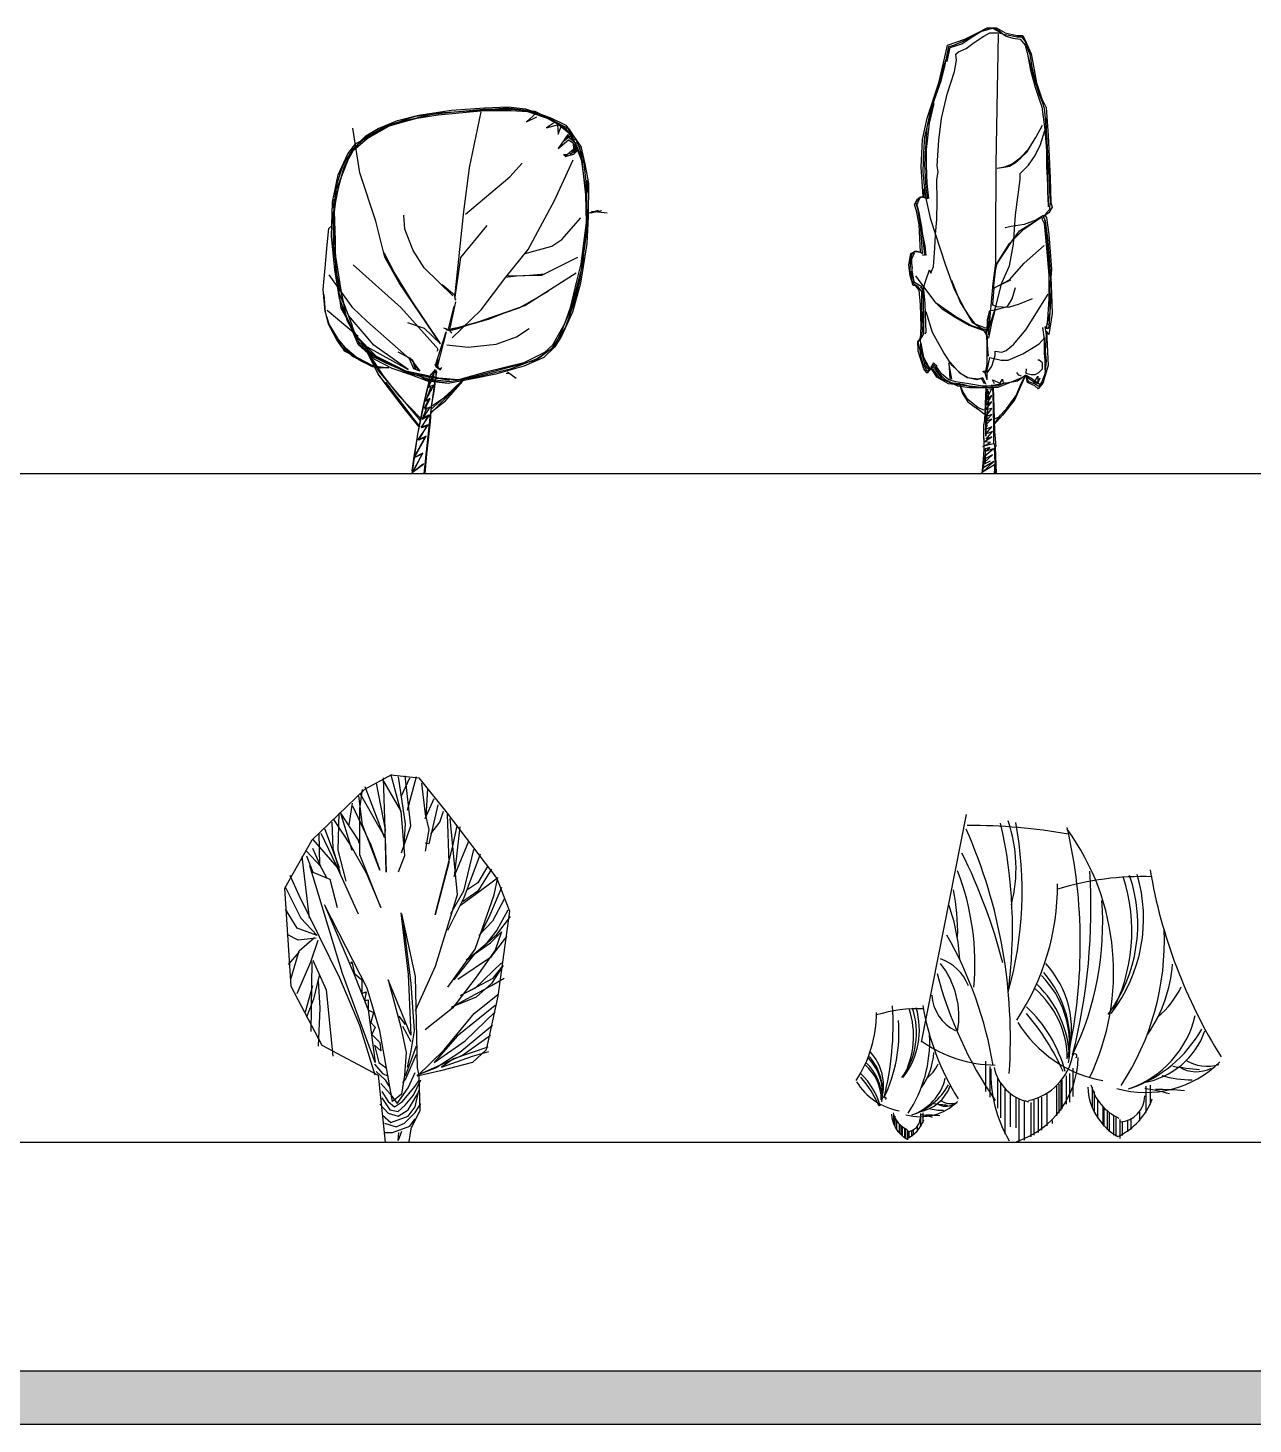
# Model space of a CAD drawing. Header units: millimetres. Extents: x 13268 to 164478, y 289082 to 363688.
# Drawn here: x 45601 to 75428, y 289082 to 323071 of the extents above; entities that cross this region are included whole.
import ezdxf

# ---------------------------------------------------------------- set-up
doc = ezdxf.new("R2010")
doc.units = ezdxf.units.MM
doc.layers.add('www.cad-blocks.net', color=7, linetype='Continuous')

# ---------------------------------------------------------------- blocks, each defined once
blk = doc.blocks.new('A$C25D30911')
at = {"linetype": 'ByBlock'}
for p, q in [((1658, 6233), (2228, 6316)), ((2000, 6272), (2640, 6314)), ((2224, 6286), (2788, 6337)), ((2228, 6316), (2802, 6358)), ((2424, 6278), (2795, 6315)), ((2640, 6314), (3191, 6360)), ((2788, 6337), (3278, 6334)), ((2795, 6315), (3265, 6315)), ((2802, 6358), (3217, 6377)), ((3191, 6360), (3676, 6301)), ((3217, 6377), (3514, 6344)), ((3265, 6315), (3551, 6295)), ((3278, 6334), (3576, 6305)), ((3514, 6344), (3739, 6269)), ((772, 5879), (1204, 6086)), ((956, 5997), (1289, 6141)), ((1051, 6028), (1602, 6217)), ((1118, 6041), (1628, 6180)), ((1152, 6047), (1688, 6205)), ((1204, 6086), (2000, 6272)), ((1289, 6141), (1658, 6233)), ((1602, 6217), (2224, 6286)), ((1628, 6180), (1995, 6239)), ((1995, 6239), (2424, 6278)), ((2542, 5314), (2748, 6289)), ((3704, 6268), (3535, 6115)), ((3535, 6115), (3715, 6200)), ((3551, 6295), (3891, 6180)), ((3576, 6305), (3965, 6159)), ((3676, 6301), (3997, 6144)), ((3739, 6269), (3969, 6182)), ((4001, 6092), (3879, 6011)), ((3891, 6180), (4211, 6002)), ((3965, 6159), (4267, 5994)), ((3969, 6182), (4219, 6055)), ((3997, 6144), (4268, 5927)), ((499, 5616), (772, 5879)), ((635, 5230), (511, 6004)), ((517, 5647), (738, 5874)), ((564, 5741), (813, 5863)), ((695, 5813), (1051, 6028)), ((738, 5874), (956, 5997)), ((764, 5823), (1152, 6047)), ((813, 5863), (1118, 6041)), ((3879, 6011), (4074, 6061)), ((4074, 6061), (4085, 5902)), ((4253, 5896), (4084, 5651)), ((4085, 5902), (4140, 6051)), ((4211, 6002), (4359, 5790)), ((4300, 5868), (4214, 5803)), ((4219, 6055), (4479, 5686)), ((4288, 5909), (4242, 5857)), ((4242, 5857), (4300, 5868)), ((4352, 5821), (4245, 6019)), ((4267, 5994), (4402, 5784)), ((4268, 5927), (4403, 5696)), ((4277, 5832), (4368, 5801)), ((4285, 5831), (4372, 5761)), ((4368, 5801), (4285, 5831)), ((294, 5101), (499, 5616)), ((340, 5350), (517, 5647)), ((361, 5336), (524, 5625)), ((427, 5559), (564, 5741)), ((524, 5625), (764, 5823)), ((4084, 5651), (4261, 5804)), ((4214, 5803), (4172, 5770)), ((4350, 5637), (4208, 5510)), ((4261, 5804), (4343, 5749)), ((4285, 5553), (4369, 5608)), ((4380, 5683), (4330, 5594)), ((4343, 5749), (4350, 5637)), ((4359, 5790), (4498, 5425)), ((4359, 5555), (4438, 5635)), ((4363, 5560), (4424, 5648)), ((4369, 5608), (4407, 5670)), ((4372, 5761), (4370, 5685)), ((4391, 5759), (4380, 5683)), ((4407, 5670), (4391, 5759)), ((4402, 5784), (4518, 5489)), ((4403, 5696), (4476, 5505)), ((4513, 5405), (4458, 5692)), ((4479, 5686), (4546, 5384)), ((238, 5029), (340, 5350)), ((261, 5193), (427, 5559)), ((3244, 5157), (3456, 5395)), ((4022, 4747), (4345, 5457)), ((4177, 5540), (4214, 5524)), ((4244, 5540), (4177, 5540)), ((4208, 5510), (4359, 5555)), ((4476, 5505), (4539, 5096)), ((4498, 5425), (4560, 4848)), ((4518, 5489), (4573, 5024)), ((4546, 5384), (4609, 5042)), ((160, 4717), (261, 5193)), ((180, 4536), (294, 5101)), ((219, 4928), (310, 5135)), ((237, 4864), (361, 5336)), ((915, 4388), (635, 5230)), ((2444, 4559), (2542, 5314)), ((2471, 4511), (3244, 5157)), ((173, 4416), (238, 5029)), ((192, 4680), (219, 4928)), ((194, 4558), (237, 4864)), ((4539, 5096), (4574, 4869)), ((4573, 5024), (4582, 4455)), ((4574, 4869), (4590, 4276)), ((4592, 4885), (4595, 5095)), ((4609, 5042), (4606, 4462)), ((143, 4129), (160, 4717)), ((165, 4346), (192, 4680)), ((171, 4612), (193, 4772)), ((3565, 3898), (4022, 4747)), ((4560, 4848), (4569, 4367)), ((216, 3773), (173, 4416)), ((177, 3969), (180, 4536)), ((212, 4052), (194, 4558)), ((1071, 3764), (915, 4388)), ((1417, 4249), (1403, 4491)), ((2288, 3066), (2444, 4559)), ((4147, 4071), (4480, 4447)), ((4582, 4455), (4508, 3630)), ((4606, 4462), (4583, 3998)), ((4603, 4530), (4788, 4581)), ((4650, 4533), (4844, 4573)), ((4938, 4526), (4663, 4555)), ((66, 3975), (94, 4260)), ((94, 4260), (133, 4298)), ((203, 3542), (143, 4129)), ((1563, 3878), (1417, 4249)), ((2845, 4313), (2386, 3754)), ((4590, 4276), (4457, 3348)), ((4569, 4367), (4476, 3644)), ((30, 3577), (66, 3975)), ((309, 2869), (177, 3969)), ((216, 3540), (212, 4052)), ((3174, 3417), (3565, 3898)), ((3511, 3826), (3975, 3951)), ((3975, 3951), (4147, 4071)), ((4583, 3998), (4475, 3312)), ((311, 3191), (216, 3773)), ((1232, 3499), (1061, 3840)), ((1319, 3316), (1071, 3764)), ((1753, 3578), (1563, 3878)), ((2386, 3754), (2288, 3066)), ((3803, 3451), (4426, 3763)), ((4476, 3644), (4397, 3323)), ((0, 3202), (30, 3577)), ((512, 2884), (103, 3456)), ((279, 3041), (203, 3542)), ((356, 2963), (216, 3540)), ((1349, 2888), (518, 3629)), ((1537, 3004), (1232, 3499)), ((2253, 3087), (1753, 3578)), ((2746, 2844), (3174, 3417)), ((3162, 3416), (3358, 3436)), ((3210, 3435), (3803, 3451)), ((3358, 3436), (3590, 3450)), ((3504, 2924), (4400, 3488)), ((3590, 3450), (3854, 3471)), ((4508, 3630), (4316, 2898)), ((35, 2818), (0, 3202)), ((413, 2663), (311, 3191)), ((2038, 2253), (1319, 3316)), ((2282, 3100), (2066, 3284)), ((3633, 3011), (3916, 3173)), ((4397, 3323), (4290, 2879)), ((4475, 3312), (4336, 2805)), ((4457, 3348), (4359, 2970)), ((37, 2805), (14, 3115)), ((460, 2589), (279, 3041)), ((395, 2848), (290, 3111)), ((494, 2597), (356, 2963)), ((2029, 2279), (1537, 3004)), ((2299, 2985), (2196, 2499)), ((2288, 3066), (2286, 3038)), ((2286, 3038), (2303, 3015)), ((2694, 2639), (3504, 2924)), ((3404, 2881), (3633, 3011)), ((4359, 2970), (4209, 2547)), ((102, 2597), (35, 2818)), ((93, 2595), (37, 2805)), ((608, 2380), (69, 2836)), ((594, 2372), (309, 2869)), ((608, 2316), (321, 2899)), ((876, 2231), (436, 2750)), ((757, 2648), (512, 2884)), ((1954, 2211), (1349, 2888)), ((2202, 2610), (2225, 2703)), ((2225, 2703), (2246, 2796)), ((2243, 2358), (2746, 2844)), ((2246, 2796), (2270, 2889)), ((2270, 2889), (2282, 2907)), ((2605, 2611), (2875, 2687)), ((2875, 2687), (3150, 2793)), ((3150, 2793), (3404, 2881)), ((4316, 2898), (4126, 2435)), ((4336, 2805), (4142, 2389)), ((4290, 2879), (4196, 2603)), ((177, 2437), (93, 2595)), ((265, 2328), (102, 2597)), ((166, 2487), (280, 2272)), ((237, 2324), (177, 2437)), ((616, 2291), (413, 2663)), ((609, 2245), (460, 2589)), ((555, 2411), (494, 2597)), ((1500, 1997), (757, 2648)), ((1466, 2626), (1754, 2528)), ((1754, 2528), (2038, 2253)), ((1952, 1886), (2135, 2464)), ((2135, 2464), (1984, 1881)), ((2149, 2512), (2094, 2529)), ((2128, 2506), (2175, 2490)), ((2196, 2497), (2149, 2512)), ((2196, 2499), (2167, 2485)), ((2167, 2485), (2168, 2493)), ((2175, 2490), (2253, 2497)), ((2182, 2536), (2202, 2610)), ((2196, 2497), (2182, 2536)), ((2196, 2499), (2694, 2639)), ((2196, 2499), (2216, 2457)), ((2235, 2442), (2196, 2497)), ((2535, 2592), (2204, 2496)), ((2227, 2520), (2404, 2553)), ((2253, 2497), (2363, 2530)), ((2363, 2530), (2535, 2592)), ((2404, 2553), (2605, 2611)), ((3361, 2377), (3581, 2523)), ((4209, 2547), (3966, 2169)), ((4196, 2603), (3986, 2233)), ((4126, 2435), (4014, 2196)), ((333, 2185), (237, 2324)), ((512, 2037), (265, 2328)), ((280, 2272), (361, 2136)), ((347, 2212), (437, 2103)), ((570, 2026), (347, 2212)), ((925, 2033), (555, 2411)), ((842, 2068), (594, 2372)), ((631, 2252), (608, 2316)), ((897, 1982), (609, 2245)), ((913, 2024), (616, 2291)), ((861, 2036), (631, 2252)), ((977, 1770), (725, 2185)), ((725, 2185), (968, 1704)), ((761, 2203), (1474, 1810)), ((1474, 1810), (876, 2231)), ((1954, 2211), (1974, 2191)), ((1974, 2191), (1989, 2156)), ((2146, 2238), (2520, 2197)), ((2520, 2197), (3007, 2249)), ((3007, 2249), (3361, 2377)), ((4014, 2196), (3717, 1993)), ((4025, 2204), (3834, 2020)), ((3986, 2233), (3846, 2106)), ((4142, 2389), (4025, 2204)), ((437, 2103), (333, 2185)), ((361, 2136), (589, 2016)), ((515, 2043), (374, 2140)), ((855, 1854), (512, 2037)), ((656, 1956), (515, 2043)), ((589, 2016), (869, 1875)), ((790, 1890), (656, 1956)), ((794, 2078), (1041, 1701)), ((956, 1733), (794, 2078)), ((1362, 1805), (842, 2068)), ((1104, 1912), (861, 2036)), ((1198, 1829), (897, 1982)), ((1412, 1775), (913, 2024)), ((1436, 1782), (925, 2033)), ((1295, 2114), (1512, 2006)), ((1575, 1818), (1500, 1997)), ((1512, 2006), (1681, 1780)), ((1545, 1983), (1598, 1822)), ((1653, 1794), (1545, 1983)), ((1989, 2156), (1976, 2121)), ((1984, 1881), (1992, 2004)), ((3703, 1972), (3054, 1796)), ((3717, 1993), (3247, 1815)), ((3846, 2106), (3485, 1925)), ((3834, 2020), (3487, 1868)), ((3966, 2169), (3703, 1972)), ((994, 1831), (790, 1890)), ((1142, 1836), (855, 1854)), ((869, 1875), (1142, 1836)), ((1075, 1566), (956, 1733)), ((968, 1704), (1677, 813)), ((1693, 922), (977, 1770)), ((1101, 1836), (994, 1831)), ((1041, 1701), (1313, 1353)), ((1564, 1716), (1104, 1912)), ((1537, 1713), (1198, 1829)), ((1866, 1666), (1362, 1805)), ((1849, 1635), (1412, 1775)), ((2009, 1656), (1436, 1782)), ((1811, 1607), (1537, 1713)), ((1824, 1679), (1564, 1716)), ((1681, 1780), (1575, 1818)), ((1609, 1830), (1582, 1901)), ((1598, 1822), (1609, 1830)), ((1758, 1235), (1872, 1709)), ((1865, 1713), (1801, 1462)), ((1828, 1493), (1936, 1777)), ((1958, 1790), (1865, 1713)), ((1872, 1709), (1953, 1808)), ((1936, 1777), (1889, 1596)), ((1967, 1762), (1931, 1577)), ((1967, 1846), (1945, 1898)), ((1953, 1808), (1967, 1762)), ((1965, 1699), (1958, 1790)), ((1967, 1913), (1971, 1874)), ((2019, 1811), (1967, 1846)), ((1971, 1874), (2019, 1811)), ((1984, 1881), (1997, 1837)), ((1997, 1837), (2043, 1818)), ((2019, 1811), (2038, 1808)), ((2038, 1808), (2064, 1851)), ((2802, 1754), (2351, 1630)), ((3054, 1796), (2394, 1624)), ((3000, 1726), (2599, 1649)), ((3247, 1815), (2670, 1673)), ((3485, 1925), (2802, 1754)), ((3487, 1868), (3000, 1726)), ((3180, 1744), (3213, 1740)), ((3356, 1652), (3206, 1764)), ((1411, 1127), (1075, 1566)), ((1677, 813), (1086, 1586)), ((1783, 1632), (1686, 1693)), ((1801, 1462), (1725, 1131)), ((1771, 1255), (1921, 1535)), ((2140, 1571), (1783, 1632)), ((1785, 1265), (1877, 1507)), ((2174, 1565), (1811, 1607)), ((1818, 1500), (1936, 1695)), ((1921, 1535), (1818, 1500)), ((2194, 1618), (1824, 1679)), ((1877, 1507), (1828, 1493)), ((2189, 1597), (1849, 1635)), ((1931, 1577), (1855, 976)), ((1864, 1109), (2415, 1608)), ((2415, 1608), (1865, 1042)), ((1926, 1424), (1965, 1699)), ((2394, 1624), (1952, 1654)), ((2351, 1630), (2009, 1656)), ((2111, 1328), (2413, 1615)), ((2123, 1266), (2424, 1605)), ((2599, 1649), (2174, 1565)), ((2670, 1673), (2189, 1597)), ((1313, 1353), (1689, 965)), ((1646, 683), (1758, 1235)), ((1758, 1145), (1833, 1291)), ((1764, 1117), (1860, 1303)), ((1860, 1303), (1771, 1255)), ((1833, 1291), (1785, 1265)), ((1866, 1062), (2123, 1266)), ((1881, 1170), (1926, 1424)), ((1890, 1177), (2111, 1328)), ((1660, 819), (1411, 1127)), ((1725, 1131), (1650, 751)), ((1707, 804), (1846, 1012)), ((1708, 796), (1827, 1013)), ((1718, 941), (1858, 1153)), ((1846, 1012), (1718, 941)), ((1733, 970), (1801, 1138)), ((1827, 1013), (1733, 970)), ((1855, 976), (1749, 0)), ((1801, 1138), (1758, 1145)), ((1858, 1153), (1764, 1117)), ((1863, 900), (1881, 1170)), ((1650, 751), (1578, 330)), ((1646, 580), (1823, 848)), ((1664, 580), (1800, 826)), ((1823, 848), (1707, 804)), ((1800, 826), (1708, 796)), ((1827, 587), (1863, 900)), ((1552, 28), (1646, 683)), ((1576, 270), (1773, 632)), ((1583, 280), (1787, 650)), ((1787, 650), (1646, 580)), ((1773, 632), (1664, 580)), ((1799, 339), (1827, 587)), ((1578, 330), (1538, 46)), ((1545, 13), (1733, 356)), ((1565, 26), (1720, 337)), ((1720, 337), (1576, 270)), ((1733, 356), (1583, 280)), ((1771, 1), (1799, 339)), ((1745, 155), (1545, 13)), ((1740, 167), (1565, 26))]:
    blk.add_line(p, q, dxfattribs=at)
blk = doc.blocks.new('TREE_E8')
at = {"linetype": 'ByBlock'}
for p, q in [((-480, 4967), (-281, 5037)), ((-315, 4983), (-205, 5053)), ((-306, 5007), (-196, 5071)), ((-281, 5037), (-116, 5117)), ((-205, 5053), (-95, 5126)), ((-196, 5071), (-95, 5126)), ((-171, 4998), (-61, 5071)), ((-116, 5117), (-22, 5166)), ((-95, 5126), (39, 5163)), ((-95, 5126), (0, 5157)), ((-61, 5071), (9, 5108)), ((-22, 5166), (88, 5166)), ((0, 5157), (64, 5163)), ((9, 5108), (119, 5108)), ((39, 5163), (143, 5108)), ((64, 5163), (128, 5126)), ((85, 3590), (110, 5092)), ((88, 5166), (189, 5108)), ((119, 5108), (143, 5102)), ((128, 5126), (165, 5092)), ((143, 5108), (198, 5071)), ((165, 5092), (253, 5077)), ((189, 5108), (323, 5077)), ((198, 5071), (277, 5047)), ((253, 5077), (323, 5062)), ((277, 5047), (363, 5037)), ((323, 5077), (393, 5077)), ((323, 5062), (378, 5062)), ((363, 5037), (418, 4967)), ((378, 5062), (418, 5007)), ((393, 5077), (433, 4998)), ((-519, 4732), (-449, 4937)), ((-510, 4827), (-480, 4967)), ((-510, 4723), (-480, 4873)), ((-486, 4778), (-449, 4937)), ((-480, 4873), (-464, 4952)), ((-464, 4952), (-409, 4967)), ((-449, 4937), (-315, 4983)), ((-409, 4967), (-306, 5007)), ((-385, 4863), (-354, 4888)), ((-376, 4793), (-385, 4863)), ((-354, 4888), (-266, 4928)), ((-266, 4928), (-171, 4998)), ((418, 5007), (458, 4897)), ((418, 4967), (442, 4882)), ((433, 4998), (488, 4866)), ((442, 4882), (482, 4677)), ((458, 4897), (473, 4863)), ((473, 4863), (497, 4714)), ((488, 4866), (513, 4747)), ((-580, 4528), (-510, 4827)), ((-580, 4518), (-519, 4732)), ((-550, 4564), (-510, 4723)), ((-400, 4659), (-376, 4793)), ((543, 4503), (458, 4827)), ((497, 4714), (513, 4644)), ((513, 4747), (552, 4528)), ((-635, 4323), (-550, 4564)), ((-486, 4399), (-400, 4659)), ((482, 4677), (537, 4479)), ((513, 4644), (543, 4518)), ((-715, 4119), (-580, 4528)), ((-669, 4228), (-580, 4518)), ((-550, 4115), (-486, 4399)), ((537, 4479), (583, 4338)), ((543, 4518), (583, 4393)), ((552, 4528), (613, 4344)), ((583, 4393), (622, 4299)), ((-715, 4015), (-669, 4228)), ((-690, 4125), (-635, 4323)), ((-690, 4060), (-635, 4289)), ((583, 4338), (613, 4250)), ((613, 4344), (662, 4244)), ((613, 4250), (647, 3990)), ((622, 4299), (638, 4235)), ((638, 4235), (653, 4115)), ((662, 4244), (687, 3920)), ((-770, 3874), (-715, 4119)), ((-745, 3905), (-690, 4125)), ((-724, 3755), (-690, 4060)), ((-580, 3865), (-550, 4115)), ((653, 4115), (668, 3920)), ((677, 3462), (662, 4125)), ((-754, 3725), (-745, 3905)), ((-730, 3835), (-715, 4015)), ((458, 3761), (543, 3896)), ((543, 3896), (622, 4039)), ((598, 3816), (647, 3975)), ((647, 3990), (668, 3740)), ((668, 3920), (687, 3581)), ((687, 3920), (708, 3425)), ((-785, 3551), (-770, 3874)), ((-764, 3502), (-754, 3725)), ((-745, 3581), (-730, 3835)), ((-724, 3575), (-724, 3755)), ((-599, 3566), (-580, 3865)), ((363, 3661), (458, 3761)), ((371, 3661), (441, 3731)), ((441, 3731), (489, 3811)), ((537, 3685), (598, 3816)), ((668, 3740), (668, 3557)), ((-730, 3306), (-745, 3581)), ((-715, 3361), (-724, 3575)), ((-590, 3496), (-599, 3566)), ((79, 2705), (85, 3590)), ((177, 3552), (237, 3562)), ((183, 3557), (268, 3590)), ((237, 3562), (307, 3606)), ((268, 3590), (363, 3661)), ((307, 3606), (371, 3661)), ((363, 3480), (458, 3575)), ((458, 3575), (537, 3685)), ((687, 3581), (702, 3276)), ((-764, 3212), (-785, 3551)), ((-745, 3297), (-764, 3502)), ((-605, 3407), (-590, 3496)), ((-599, 3157), (-605, 3407)), ((94, 3541), (183, 3557)), ((94, 3541), (177, 3552)), ((308, 2998), (363, 3407)), ((363, 3407), (363, 3480)), ((668, 3557), (677, 3367)), ((687, 3148), (677, 3462)), ((708, 3425), (717, 3142)), ((-751, 3202), (-751, 3304)), ((-730, 3196), (-745, 3297)), ((-709, 3187), (-730, 3306)), ((-699, 3187), (-715, 3361)), ((677, 3367), (687, 3172)), ((702, 3276), (708, 3148)), ((-864, 3117), (-834, 3181)), ((-840, 3047), (-864, 3117)), ((-849, 3142), (-809, 3196)), ((-825, 3068), (-849, 3142)), ((-834, 3117), (-794, 3212)), ((-834, 3181), (-764, 3212)), ((-785, 2864), (-834, 3117)), ((-809, 3022), (-834, 3117)), ((-809, 3196), (-764, 3212)), ((-794, 3212), (-709, 3187)), ((-764, 3212), (-730, 3196)), ((-675, 2943), (-730, 3187)), ((-605, 2943), (-599, 3157)), ((687, 3172), (687, 3093)), ((732, 3087), (693, 3022)), ((708, 3148), (702, 3093)), ((702, 3093), (702, 3062)), ((717, 3142), (732, 3087)), ((-809, 2888), (-840, 3047)), ((-794, 2882), (-825, 3068)), ((-779, 2858), (-809, 3022)), ((-504, 2424), (-675, 2943)), ((-620, 2772), (-605, 2943)), ((284, 2659), (308, 2998)), ((355, 2813), (518, 2915)), ((403, 2833), (613, 2977)), ((543, 2937), (409, 2888)), ((632, 2992), (543, 2937)), ((647, 2992), (613, 2952)), ((613, 2952), (638, 2897)), ((668, 3022), (632, 2977)), ((632, 2977), (653, 2928)), ((693, 3022), (647, 2992)), ((647, 2992), (668, 2968)), ((693, 2464), (647, 2952)), ((653, 2928), (677, 2732)), ((702, 3062), (668, 3022)), ((668, 2968), (693, 2772)), ((-794, 2568), (-809, 2888)), ((-779, 2677), (-794, 2882)), ((-739, 2638), (-785, 2864)), ((-754, 2644), (-779, 2858)), ((-629, 2613), (-620, 2772)), ((259, 2864), (189, 2848)), ((238, 2668), (403, 2833)), ((409, 2888), (259, 2864)), ((269, 2698), (355, 2813)), ((638, 2897), (668, 2613)), ((693, 2772), (723, 2369)), ((-770, 2549), (-779, 2677)), ((-745, 2534), (-754, 2644)), ((-730, 2528), (-739, 2638)), ((-645, 2400), (-629, 2613)), ((79, 2439), (79, 2705)), ((84, 2417), (269, 2698)), ((94, 2439), (238, 2668)), ((238, 2409), (284, 2659)), ((409, 2439), (638, 2644)), ((668, 2613), (693, 2299)), ((677, 2732), (693, 2558)), ((-928, 2418), (-904, 2549)), ((-913, 2360), (-904, 2494)), ((-904, 2549), (-849, 2583)), ((-904, 2494), (-889, 2549)), ((-895, 2488), (-864, 2558)), ((-889, 2354), (-895, 2488)), ((-889, 2549), (-858, 2574)), ((-858, 2574), (-794, 2565)), ((-849, 2583), (-794, 2568)), ((-794, 2565), (-770, 2549)), ((-770, 2534), (-745, 2534)), ((49, 2204), (79, 2439)), ((73, 2329), (94, 2439)), ((238, 2244), (409, 2439)), ((693, 2558), (708, 2345)), ((708, 1865), (693, 2464)), ((-913, 2290), (-928, 2418)), ((-889, 2220), (-913, 2360)), ((-880, 2180), (-913, 2290)), ((-898, 2309), (-888, 2392)), ((-859, 2207), (-898, 2309)), ((-873, 2244), (-889, 2354)), ((-745, 2149), (-849, 2290)), ((-730, 2250), (-690, 2360)), ((-690, 2360), (-675, 2323)), ((-675, 2323), (-645, 2400)), ((-400, 2134), (-504, 2424)), ((52, 2143), (84, 2417)), ((149, 2210), (238, 2409)), ((693, 2299), (693, 2024)), ((708, 2345), (717, 2094)), ((723, 2369), (717, 2274)), ((717, 2274), (723, 2085)), ((-779, 2165), (-889, 2229)), ((-858, 2189), (-889, 2220)), ((-849, 2174), (-880, 2180)), ((-819, 2165), (-858, 2189)), ((-809, 2125), (-849, 2174)), ((-779, 2110), (-819, 2165)), ((-794, 1960), (-809, 2125)), ((-754, 2134), (-794, 2155)), ((-764, 2100), (-779, 2165)), ((-779, 1875), (-779, 2110)), ((-764, 2140), (-730, 2250)), ((-739, 1966), (-754, 2134)), ((-614, 1975), (-745, 2149)), ((-330, 1981), (-429, 2239)), ((-281, 1905), (-400, 2134)), ((-6, 1606), (49, 2204)), ((39, 2140), (238, 2244)), ((43, 1958), (59, 2153)), ((59, 2153), (253, 2245)), ((79, 1936), (149, 2210)), ((268, 2024), (308, 2155)), ((-785, 1701), (-794, 1960)), ((-754, 1826), (-764, 2100)), ((-730, 1636), (-739, 1966)), ((-541, 1904), (-614, 1975)), ((-385, 1817), (-614, 1975)), ((-222, 1818), (-330, 1981)), ((33, 1960), (88, 1936)), ((213, 1936), (268, 2024)), ((229, 1929), (354, 1966)), ((354, 1966), (503, 2030)), ((427, 1667), (687, 2079)), ((693, 2024), (677, 1786)), ((717, 2094), (708, 1929)), ((723, 2085), (732, 1856)), ((-770, 1646), (-779, 1875)), ((-764, 1748), (-764, 1878)), ((-754, 1621), (-754, 1826)), ((-654, 1636), (-730, 1875)), ((-391, 1808), (-541, 1904)), ((-228, 1716), (-391, 1808)), ((-211, 1716), (-385, 1817)), ((-187, 1746), (-281, 1905)), ((-158, 1732), (-222, 1818)), ((-22, 1636), (-16, 1786)), ((-16, 1786), (9, 1890)), ((-11, 1655), (5, 1834)), ((-6, 1667), (79, 1936)), ((9, 1890), (73, 1896)), ((36, 1764), (75, 1910)), ((73, 1896), (213, 1936)), ((88, 1936), (229, 1929)), ((677, 1786), (662, 1676)), ((677, 1746), (708, 1865)), ((708, 1929), (693, 1701)), ((732, 1856), (693, 1612)), ((-794, 1566), (-785, 1701)), ((-794, 1575), (-770, 1646)), ((-794, 1557), (-754, 1621)), ((-739, 1621), (-730, 1636)), ((-525, 1401), (-654, 1636)), ((-56, 1655), (-228, 1716)), ((-116, 1685), (-211, 1716)), ((-61, 1661), (-187, 1746)), ((-40, 1684), (-158, 1732)), ((-31, 1667), (-116, 1685)), ((-16, 1591), (-61, 1661)), ((-18, 1694), (-40, 1684)), ((-22, 1527), (-31, 1667)), ((-2, 1569), (36, 1764)), ((284, 1496), (427, 1667)), ((622, 1691), (638, 1557)), ((647, 1701), (662, 1606)), ((687, 1676), (647, 1701)), ((668, 1652), (687, 1252)), ((693, 1612), (668, 1652)), ((687, 1725), (677, 1746)), ((693, 1701), (687, 1676)), ((-825, 1536), (-794, 1566)), ((-819, 1417), (-825, 1536)), ((-819, 1517), (-794, 1575)), ((-803, 1447), (-819, 1517)), ((-785, 1426), (-794, 1557)), ((-754, 1346), (-785, 1511)), ((-22, 1267), (-22, 1527)), ((-16, 1487), (-16, 1591)), ((-6, 1362), (-16, 1487)), ((198, 1426), (284, 1496)), ((393, 1386), (583, 1502)), ((583, 1502), (647, 1575)), ((638, 1557), (638, 1392)), ((662, 1606), (653, 1417)), ((-754, 1212), (-819, 1417)), ((-785, 1352), (-803, 1447)), ((-739, 1258), (-785, 1426)), ((-764, 1267), (-785, 1352)), ((-699, 1236), (-754, 1346)), ((-687, 1212), (-741, 1295)), ((-425, 1252), (-525, 1401)), ((-337, 1164), (-455, 1295)), ((-22, 1197), (9, 1346)), ((9, 1346), (143, 1313)), ((33, 1243), (73, 1368)), ((73, 1417), (149, 1407)), ((73, 1368), (73, 1417)), ((143, 1313), (223, 1313)), ((149, 1407), (198, 1426)), ((223, 1313), (393, 1386)), ((583, 1313), (568, 1313)), ((622, 1282), (583, 1313)), ((638, 1392), (647, 1313)), ((647, 1313), (647, 1203)), ((662, 1307), (647, 1157)), ((653, 1417), (662, 1307)), ((-715, 1188), (-764, 1267)), ((-715, 1163), (-754, 1212)), ((-709, 1218), (-739, 1258)), ((-684, 1212), (-715, 1188)), ((-690, 1203), (-715, 1163)), ((-684, 1212), (-709, 1218)), ((-654, 1197), (-690, 1203)), ((-655, 1225), (-687, 1234)), ((-620, 1227), (-684, 1212)), ((-645, 1203), (-684, 1212)), ((-645, 1282), (-669, 1236)), ((-639, 1257), (-655, 1225)), ((-605, 1117), (-654, 1197)), ((-599, 1243), (-645, 1282)), ((-605, 1148), (-645, 1203)), ((-624, 1250), (-639, 1257)), ((-624, 1212), (-624, 1250)), ((-595, 1171), (-624, 1212)), ((-574, 1157), (-620, 1227)), ((-550, 1157), (-614, 1243)), ((-574, 1108), (-605, 1148)), ((-541, 1101), (-595, 1171)), ((-504, 1087), (-574, 1157)), ((-464, 1087), (-550, 1157)), ((-464, 1282), (-455, 1108)), ((-431, 1093), (-464, 1282)), ((-445, 1078), (-455, 1142)), ((-321, 1157), (-425, 1252)), ((-244, 1110), (-337, 1164)), ((-251, 1108), (-321, 1157)), ((-71, 1182), (-22, 1197)), ((-46, 1163), (-71, 1182)), ((-22, 1087), (-46, 1163)), ((-40, 1163), (-22, 1267)), ((-22, 1087), (-22, 1194)), ((-16, 1172), (33, 1243)), ((348, 1142), (323, 1172)), ((427, 1142), (332, 1072)), ((378, 1127), (348, 1142)), ((433, 1212), (427, 1163)), ((427, 1163), (488, 1148)), ((445, 1056), (427, 1142)), ((458, 1102), (433, 1142)), ((433, 1142), (497, 1102)), ((488, 1148), (537, 1148)), ((537, 1148), (577, 1172)), ((577, 1172), (622, 1212)), ((647, 1157), (613, 1062)), ((622, 1212), (622, 1282)), ((687, 1252), (626, 1047)), ((-470, 1038), (-605, 1117)), ((-449, 1053), (-574, 1108)), ((-361, 1014), (-504, 1087)), ((-86, 998), (-470, 1038)), ((-385, 1062), (-464, 1087)), ((-300, 1032), (-449, 1053)), ((-235, 1038), (-385, 1062)), ((-226, 992), (-361, 1014)), ((-345, 1047), (-306, 928)), ((-300, 943), (-345, 1047)), ((-187, 998), (-300, 1032)), ((-126, 1093), (-251, 1108)), ((-142, 1088), (-244, 1110)), ((-77, 1014), (-235, 1038)), ((-22, 992), (-226, 992)), ((-40, 998), (-187, 998)), ((-88, 1101), (-142, 1088)), ((-71, 1108), (-126, 1093)), ((-50, 1040), (-88, 1101)), ((110, 1032), (-86, 998)), ((94, 1014), (-77, 1014)), ((-31, 1032), (-71, 1108)), ((-49, 614), (-34, 992)), ((-22, 983), (-40, 769)), ((-40, 843), (33, 983)), ((103, 998), (-22, 992)), ((33, 983), (-6, 977)), ((30, 1029), (45, 943)), ((39, 1087), (128, 1047)), ((64, 1038), (39, 1087)), ((49, 998), (55, 763)), ((189, 1053), (94, 1014)), ((323, 1087), (103, 998)), ((332, 1072), (110, 1032)), ((128, 1047), (158, 1093)), ((158, 1093), (165, 1047)), ((418, 1133), (299, 858)), ((314, 904), (378, 1053)), ((427, 1127), (323, 1087)), ((378, 1053), (418, 1133)), ((464, 1062), (427, 1127)), ((531, 1017), (445, 1056)), ((503, 1069), (458, 1102)), ((528, 1038), (464, 1062)), ((497, 1102), (592, 1032)), ((568, 1038), (503, 1069)), ((519, 1047), (568, 1127)), ((577, 1007), (528, 1038)), ((571, 983), (531, 1017)), ((568, 1127), (568, 1047)), ((568, 1047), (592, 1108)), ((626, 1047), (571, 983)), ((613, 1062), (577, 1007)), ((-306, 928), (-245, 833)), ((-245, 858), (-300, 943)), ((-126, 763), (-245, 858)), ((-245, 833), (-187, 788)), ((33, 904), (-40, 843)), ((-40, 739), (33, 833)), ((-31, 794), (33, 904)), ((-31, 510), (-6, 833)), ((33, 833), (-31, 794)), ((-6, 833), (-6, 959)), ((45, 943), (52, 543)), ((299, 858), (158, 678)), ((204, 748), (314, 904)), ((-187, 788), (-110, 733)), ((-55, 733), (-126, 763)), ((-110, 733), (-55, 693)), ((-40, 769), (-40, 434)), ((33, 754), (-40, 739)), ((-40, 659), (33, 754)), ((-40, 604), (33, 684)), ((33, 684), (-40, 659)), ((55, 763), (64, 488)), ((55, 565), (134, 678)), ((158, 678), (55, 565)), ((55, 629), (110, 653)), ((110, 653), (204, 748)), ((-58, 559), (-49, 614)), ((-58, 400), (-58, 559)), ((-46, 559), (33, 629)), ((-16, 559), (-46, 559)), ((-46, 510), (-16, 559)), ((33, 543), (-46, 510)), ((33, 629), (-40, 604)), ((-40, 455), (33, 543)), ((39, 488), (-40, 455)), ((-31, 434), (-31, 510)), ((-31, 400), (39, 488)), ((52, 543), (52, 360)), ((64, 488), (79, 314)), ((-71, 314), (18, 360)), ((49, 345), (-71, 314)), ((-61, 412), (-61, 287)), ((-55, 369), (33, 424)), ((18, 360), (-55, 369)), ((33, 424), (-31, 400)), ((52, 360), (70, 299)), ((-61, 287), (-68, 162)), ((42, 217), (-61, 162)), ((-61, 125), (42, 217)), ((-61, 162), (-52, 201)), ((-61, 76), (-52, 171)), ((-52, 201), (49, 287)), ((9, 302), (-43, 287)), ((-43, 256), (9, 302)), ((-43, 287), (-43, 116)), ((49, 287), (-43, 256)), ((73, 140), (64, 296)), ((73, 125), (64, 296)), ((73, 311), (83, 0)), ((-68, 162), (-83, 0)), ((-83, 6), (-61, 76)), ((-77, 15), (58, 140)), ((64, 101), (-77, 15)), ((58, 140), (-61, 70)), ((-61, 70), (-61, 125)), ((-43, 116), (18, 147)), ((64, 0), (73, 125)), ((73, 0), (73, 140))]:
    blk.add_line(p, q, dxfattribs=at)
blk.add_line((-83, 0), (83, 0))
blk = doc.blocks.new('A$C0704022B')
at = {"xscale": 1.5, "yscale": 1.5, "zscale": 1.5}
blk.add_blockref('TREE_E8', (1393, 0), dxfattribs=at)
blk.add_blockref('TREE_E8', (1393, 0), dxfattribs=at)
blk = doc.blocks.new('A$C36CC26D9')
blk.add_blockref('A$C0704022B', (0, 0))
blk = doc.blocks.new('A$C7DE43D20')
for p, q in [((2607, 8943), (1944, 8589)), ((2452, 7618), (2408, 8876)), ((2585, 8943), (2828, 8037)), ((2585, 8943), (3270, 8876)), ((2762, 8899), (2939, 7750)), ((2850, 8435), (3049, 8876)), ((3071, 7706), (2939, 8921)), ((3204, 8899), (2983, 8082)), ((3270, 8876), (3955, 8015)), ((1944, 8589), (663, 7353)), ((1834, 8126), (1900, 8589)), ((1834, 8501), (2298, 7684)), ((2430, 7419), (1966, 8656)), ((2232, 8744), (2452, 7618)), ((2386, 8832), (2828, 8060)), ((3336, 8744), (3425, 7993)), ((3447, 7927), (3491, 8612)), ((1569, 7728), (1657, 8258)), ((1657, 8192), (2099, 7243)), ((1900, 7728), (1812, 8435)), ((3425, 7883), (3646, 8369)), ((3734, 8214), (3513, 7265)), ((1193, 7861), (1613, 7220)), ((1304, 7110), (1326, 8015)), ((1348, 8037), (1790, 7353)), ((1370, 7993), (1635, 7110)), ((1834, 7000), (1834, 8126)), ((2828, 8060), (2916, 6978)), ((3425, 7993), (3513, 7618)), ((3778, 7795), (3866, 8060)), ((3955, 8015), (5170, 6426)), ((3955, 7993), (3999, 6801)), ((4021, 7883), (4198, 6028)), ((862, 6757), (840, 7530)), ((884, 7530), (1348, 6558)), ((972, 7640), (1326, 6690)), ((1149, 7795), (1171, 7154)), ((2320, 6624), (1900, 7728)), ((2298, 7684), (2452, 7419)), ((2452, 7618), (2430, 7419)), ((2475, 6580), (2452, 7618)), ((2850, 7044), (3071, 7706)), ((2939, 7750), (2894, 7132)), ((3513, 7618), (3425, 7088)), ((3557, 7507), (3778, 7795)), ((4087, 7176), (4198, 7706)), ((4264, 7684), (4132, 6470)), ((663, 7353), (0, 6183)), ((685, 7375), (1281, 6690)), ((884, 6713), (685, 7154)), ((1171, 7154), (1348, 6580)), ((1613, 7220), (1988, 6558)), ((1790, 7353), (1812, 7287)), ((2099, 7243), (2320, 6624)), ((2452, 7419), (2475, 6580)), ((3513, 7265), (3425, 7287)), ((3668, 5542), (4087, 7176)), ((4132, 6470), (4485, 7331)), ((420, 6955), (597, 5454)), ((530, 7088), (884, 6713)), ((530, 6978), (685, 6580)), ((1502, 6359), (1304, 7110)), ((2342, 5719), (1834, 7000)), ((2916, 6978), (2762, 6580)), ((3999, 6801), (3668, 5542)), ((4596, 7132), (4353, 6116)), ((4375, 5962), (4772, 7022)), ((354, 6006), (133, 6492)), ((1414, 4107), (619, 6735)), ((685, 6580), (1105, 6403)), ((1038, 6426), (862, 6757)), ((1281, 6690), (1790, 5564)), ((1988, 6558), (2342, 5719)), ((4949, 6735), (4706, 6315)), ((5038, 6646), (4706, 6116)), ((0, 6183), (155, 3798)), ((22, 6205), (398, 5454)), ((1105, 6403), (1281, 5719)), ((4706, 6315), (4441, 6138)), ((5148, 6403), (4640, 6028)), ((5281, 6205), (4971, 5476)), ((5104, 6028), (5192, 6448)), ((5170, 6426), (5479, 5631)), ((1348, 3997), (354, 6006)), ((2011, 3754), (972, 5785)), ((972, 5785), (1679, 4129)), ((4198, 6028), (3668, 4284)), ((3977, 5167), (4375, 5962)), ((4353, 6116), (4043, 5564)), ((4640, 6028), (4286, 5763)), ((4706, 6116), (4330, 5851)), ((4640, 4703), (5104, 6028)), ((5347, 5918), (5060, 5388)), ((309, 5211), (22, 5675)), ((398, 5454), (795, 5034)), ((2828, 5586), (3005, 4085)), ((2850, 5564), (3182, 4041)), ((4971, 5476), (4794, 5123)), ((5435, 5653), (5170, 5167)), ((5170, 5057), (5501, 5498)), ((5479, 5631), (5192, 3555)), ((795, 5034), (309, 5211)), ((2894, 5299), (3071, 3864)), ((5060, 5388), (4728, 5034)), ((5170, 5167), (4839, 4747)), ((5015, 4858), (5281, 5123)), ((5281, 5123), (5126, 4681)), ((331, 4924), (66, 5057)), ((773, 4968), (331, 4924)), ((354, 4659), (729, 4990)), ((641, 4394), (817, 4924)), ((4441, 4438), (5170, 5057)), ((4640, 4593), (5015, 4858)), ((5038, 4527), (5413, 5012)), ((354, 4637), (88, 4328)), ((155, 3975), (354, 4659)), ((685, 4438), (1016, 3710)), ((3977, 3776), (4640, 4703)), ((4132, 3952), (4640, 4593)), ((4220, 3975), (5038, 4527)), ((4839, 4747), (4419, 4438)), ((4419, 4438), (4441, 4438)), ((5126, 4681), (4662, 4019)), ((309, 3621), (641, 4394)), ((663, 4394), (641, 2694)), ((2209, 1943), (1414, 4107)), ((1613, 4350), (1635, 4394)), ((1635, 4394), (1701, 4107)), ((1679, 4129), (2033, 3224)), ((1701, 4107), (1878, 3952)), ((3005, 4085), (3071, 2606)), ((3668, 4284), (3182, 3202)), ((5281, 4372), (4640, 3754)), ((5325, 4306), (5038, 3864)), ((5082, 3997), (5325, 4306)), ((155, 3798), (906, 2363)), ((508, 3180), (685, 3820)), ((840, 4063), (707, 3489)), ((817, 3930), (862, 3268)), ((1834, 2848), (1348, 3997)), ((1878, 3952), (1878, 3621)), ((2320, 2716), (2011, 3754)), ((3071, 2606), (2519, 3952)), ((2519, 3952), (2828, 2804)), ((3071, 3864), (3159, 2716)), ((3182, 4041), (3226, 1811)), ((4065, 3290), (5038, 3820)), ((4662, 4019), (4087, 3268)), ((4286, 3577), (5082, 3997)), ((4640, 3754), (4286, 3577)), ((5038, 3864), (4662, 3533)), ((5038, 3820), (5347, 3997)), ((707, 3489), (530, 3047)), ((1016, 3710), (1171, 2098)), ((1878, 3621), (1988, 3665)), ((1988, 3665), (1944, 3445)), ((1944, 3445), (2033, 3467)), ((2033, 3467), (2033, 3224)), ((4662, 3533), (4065, 3290)), ((4618, 3135), (5192, 3599)), ((5192, 3555), (4905, 2252)), ((862, 3268), (817, 2341)), ((2033, 3224), (2165, 3158)), ((2033, 3224), (2209, 1943)), ((2165, 3158), (2099, 2915)), ((2784, 3069), (2939, 2871)), ((4087, 3268), (3425, 2738)), ((3889, 2252), (4618, 3135)), ((5126, 3334), (4198, 2583)), ((4397, 2473), (5126, 3180)), ((2209, 1634), (1834, 2848)), ((2099, 2915), (2209, 2804)), ((2209, 2804), (2121, 2628)), ((2828, 2804), (2961, 2186)), ((2872, 2826), (3071, 2451)), ((5060, 2848), (4264, 2186)), ((2121, 2628), (2320, 2429)), ((2629, 994), (2320, 2716)), ((2320, 2429), (2342, 2230)), ((3159, 2716), (3071, 2230)), ((4198, 2583), (3646, 1943)), ((3646, 1943), (4397, 2473)), ((4330, 2120), (5015, 2606)), ((906, 2363), (2276, 1634)), ((2342, 2230), (2187, 2363)), ((2187, 2363), (2298, 1943)), ((2961, 2186), (2916, 1634)), ((3204, 2341), (2939, 1612)), ((3204, 2142), (2939, 1524)), ((3071, 2230), (2983, 1833)), ((3226, 1612), (3889, 2252)), ((3226, 1634), (4330, 2120)), ((4264, 2186), (3690, 1811)), ((3822, 1833), (4574, 2098)), ((4949, 2318), (4110, 2031)), ((4905, 2252), (4574, 1943)), ((4574, 2098), (4971, 2208)), ((2187, 1899), (2386, 1678)), ((2232, 1722), (2452, 1524)), ((2298, 1943), (2475, 1811)), ((3005, 1325), (3182, 1700)), ((3226, 1811), (3270, 1634)), ((3690, 1811), (3226, 1634)), ((3800, 1744), (3226, 1612)), ((4574, 1943), (3800, 1744)), ((4110, 2031), (3822, 1833)), ((2276, 1634), (2452, 0)), ((2342, 1435), (2563, 1192)), ((2386, 1678), (2519, 1612)), ((2452, 1524), (2541, 1369)), ((2916, 1634), (2850, 1170)), ((2939, 1524), (2872, 1457)), ((2872, 994), (3182, 1369)), ((3137, 1148), (3314, 1524)), ((3182, 1369), (3270, 1501)), ((3270, 1634), (3292, 773)), ((2364, 1237), (2519, 994)), ((2364, 1082), (2563, 795)), ((2563, 1192), (2740, 949)), ((2850, 1170), (2629, 994)), ((2740, 949), (3005, 1325)), ((2939, 905), (3137, 1148)), ((3005, 795), (3248, 1192)), ((3182, 861), (3270, 1259)), ((2320, 927), (2519, 707)), ((2519, 994), (2673, 861)), ((2519, 707), (2762, 640)), ((2563, 795), (2762, 751)), ((2673, 861), (2872, 994)), ((2762, 751), (2939, 905)), ((2762, 640), (3005, 795)), ((2916, 464), (3182, 729)), ((3005, 640), (3182, 861)), ((3292, 773), (3071, 331)), ((3182, 729), (3314, 949)), ((2386, 662), (2585, 486)), ((2430, 464), (2718, 375)), ((2585, 486), (3005, 640)), ((2629, 243), (3049, 397)), ((2718, 375), (2916, 464)), ((3049, 397), (3182, 574)), ((2430, 243), (2629, 243)), ((2850, 265), (2762, 44)), ((2762, 44), (2784, 243)), ((3071, 331), (3027, 22))]:
    blk.add_line(p, q)
blk = doc.blocks.new('A$C6B746C48')
for p, q in [((2683, 7981), (1584, 2435)), ((3155, 1976), (3155, 1235)), ((3259, 1843), (3259, 1101)), ((5275, 1808), (5275, 1112)), ((2107, 1395), (2121, 1381)), ((3443, 1576), (3443, 835)), ((3521, 1433), (3521, 595)), ((4883, 1364), (4883, 646)), ((4935, 1419), (4935, 711)), ((4987, 1481), (4987, 781)), ((5013, 1514), (5013, 818)), ((5118, 1621), (5118, 925)), ((5197, 1674), (5197, 978)), ((7055, 1368), (7055, 723)), ((7160, 1395), (7160, 918)), ((3626, 1297), (3626, 201)), ((3757, 1175), (3757, 381)), ((3888, 1086), (3888, 355)), ((3966, 1046), (3966, 0)), ((4333, 1029), (4333, 176)), ((4437, 1068), (4437, 243)), ((4516, 1103), (4516, 299)), ((4647, 1176), (4647, 405)), ((5746, 1341), (5746, 845)), ((5799, 1235), (5799, 728)), ((5877, 1029), (5877, 590)), ((916, 688), (916, 440)), ((1571, 701), (1571, 379)), ((1623, 715), (1623, 476)), ((4097, 995), (4097, 53)), ((4254, 968), (4254, 131)), ((6008, 857), (6008, 416)), ((6034, 829), (6034, 387)), ((6113, 755), (6113, 308)), ((6165, 712), (6165, 262)), ((6898, 734), (6898, 511)), ((942, 635), (942, 381)), ((982, 532), (982, 312)), ((1047, 446), (1047, 225)), ((1060, 432), (1060, 211)), ((1100, 395), (1100, 172)), ((1126, 373), (1126, 148)), ((1492, 384), (1492, 273)), ((4778, 530), (4778, 461)), ((6270, 635), (6270, 173)), ((6322, 608), (6322, 147)), ((6427, 555), (6427, 93)), ((6479, 492), (6479, 169)), ((6610, 523), (6610, 252)), ((6689, 557), (6689, 311)), ((1178, 335), (1178, 104)), ((1204, 321), (1204, 91)), ((1257, 295), (1257, 64)), ((1283, 263), (1283, 102)), ((1348, 279), (1348, 144)), ((1388, 296), (1388, 173))]:
    blk.add_line(p, q)
for centre, radius, start, end in [((337, 6674), 3559, 345.5178, 18.8872), ((-8846, 2525), 12605, 356.1444, 23.8422), ((2828, -5460), 13171, 79.7556, 90.5152), ((-7713, 5213), 11522, 352.2676, 12.838), ((-5029, 6112), 9073, 344.2728, 10.6538), ((-7259, 4841), 12720, 347.7308, 12.8123), ((327, 4141), 5944, 334.4013, 35.8597), ((-9608, 981), 13611, 14.4235, 26.4413), ((-3336, 4358), 6230, 354.6623, 21.1516), ((6955, -589), 7058, 87.9131, 106.8591), ((-8963, 5718), 14683, 345.8474, 3.4619), ((3182, 5303), 3678, 323.5031, 18.8715), ((3223, 5448), 3778, 322.4232, 16.4988), ((2436, 5141), 4279, 332.0991, 18.0005), ((19524, 8717), 12538, 189.5688, 211.9748), ((-2474, 5128), 4950, 358.4846, 11.904), ((-1051, 6272), 5959, 326.4147, 0.1698), ((-1191, 5306), 7197, 333.9594, 4.6566), ((-2208, 4190), 4742, 3.2178, 19.4016), ((1110, 4896), 6397, 326.6508, 2.5055), ((-5986, 344), 9448, 9.3155, 29.8112), ((1671, 3387), 1147, 21.8181, 70.4272), ((11497, 6596), 9841, 194.6495, 214.5297), ((432, 3067), 2073, 350.0224, 38.477), ((2602, 2415), 2613, 349.4465, 41.1785), ((2850, 2733), 2399, 345.339, 42.4154), ((4141, 4639), 3581, 325.9179, 355.1105), ((2607, 1979), 2592, 2.3584, 45.8826), ((2859, 2410), 2337, 351.5792, 44.837), ((5921, 4763), 2225, 309.7486, 333.938), ((2875, 3645), 1031, 183.4664, 243.9124), ((2889, 2026), 2255, 0.2245, 49.3248), ((-2482, 3153), 2980, 326.4147, 0.1698), ((1521, -277), 3529, 87.9131, 106.8591), ((-6438, 2876), 7342, 345.8474, 3.4619), ((-366, 2669), 1839, 323.5031, 18.8715), ((-345, 2741), 1889, 322.4232, 16.4988), ((-739, 2588), 2140, 332.0991, 18.0005), ((7805, 4376), 6269, 189.5688, 211.9748), ((1912, 886), 3289, 14.7931, 47.1333), ((-172, -569), 5694, 23.76, 40.6304), ((5853, 3649), 2472, 288.4829, 346.8034), ((-2552, 2670), 3598, 333.9594, 4.6566), ((6555, 4523), 3068, 211.5476, 259.7425), ((5655, 4314), 3171, 289.0338, 330.5785), ((-1402, 2465), 3198, 326.6508, 2.5055), ((3432, 5048), 3168, 234.897, 269.2463), ((6685, 3348), 1918, 279.5355, 340.6674), ((-527, 1222), 1168, 351.5792, 44.837), ((-656, 1225), 1307, 349.4465, 41.1785), ((-532, 1384), 1200, 345.339, 42.4154), ((114, 2337), 1791, 325.9179, 355.1105), ((3223, 2091), 2183, 288.4479, 359.2369), ((3920, 2368), 1378, 281.7947, 349.5871), ((5326, 2105), 51.4, 303.0315, 169.5871), ((-512, 1030), 1128, 0.2245, 49.3248), ((-653, 1007), 1296, 2.3584, 45.8826), ((1004, 2399), 1112, 309.7486, 333.938), ((6435, 1658), 3152, 177.5571, 210.9167), ((4410, 2033), 1066, 191.2481, 258.7506), ((7042, 3796), 2583, 254.4228, 314.7709), ((9294, 12286), 10552, 261.3671, 264.947), ((8283, 2531), 812, 239.1344, 297.0471), ((8548, 2858), 1007, 238.6845, 286.6104), ((1320, 2279), 1534, 211.5476, 259.7425), ((-1001, 460), 1644, 14.7931, 47.1333), ((-2043, -267), 2847, 23.76, 40.6304), ((969, 1842), 1236, 288.4829, 346.8034), ((870, 2175), 1585, 289.0338, 330.5785), ((1386, 1691), 959, 279.5355, 340.6674), ((6910, 1707), 1229, 194.4628, 245.5096), ((8172, 4079), 2557, 253.5438, 270.1955), ((706, 1070), 25.7, 303.0315, 169.5871), ((7090, 1399), 1449, 182.2223, 240.4339), ((5691, 1608), 1617, 294.9947, 340.134), ((6406, 1123), 624, 271.9833, 0.4556), ((6339, -3315), 4676, 73.9567, 81.5132), ((7370, -6151), 7435, 85.1525, 90.6052), ((1588, 717), 725, 182.2223, 240.4339), ((1498, 871), 615, 194.4628, 245.5096), ((1564, 1915), 1292, 254.4228, 314.7709), ((2129, 2057), 1278, 253.5438, 270.1955), ((2690, 6161), 5276, 261.3671, 264.947), ((2185, 1283), 406, 239.1344, 297.0471), ((2317, 1446), 504, 238.6845, 286.6104), ((889, 821), 809, 294.9947, 340.134), ((1246, 579), 312, 271.9833, 0.4556), ((1213, -1640), 2338, 73.9567, 81.5132), ((1728, -3058), 3718, 85.1525, 90.6052)]:
    blk.add_arc(centre, radius, start, end)
blk = doc.blocks.new('format')
at = {"layer": 'www.cad-blocks.net', "true_color": 0x546d8e}
h = blk.add_hatch(color=155, dxfattribs=at)
h.set_gradient(color1=(68, 68, 68), color2=(84, 109, 142), tint=1)
h.paths.add_polyline_path([(20726, 290374), (20726, 289082), (164478, 289082), (164478, 290374)])
at = {"layer": 'www.cad-blocks.net', "color": 155, "true_color": 0x546d8e}
for p, q in [((20726, 312223), (164478, 312223)), ((20726, 295941), (164478, 295941)), ((20726, 290374), (164478, 290374)), ((20726, 290374), (164478, 290374)), ((20726, 289082), (164478, 289082))]:
    blk.add_line(p, q, dxfattribs=at)

msp = doc.modelspace()

# ---------------------------------------------------------------- block references
for name, p in [('format', (0, 0)), ('A$C7DE43D20', (51849, 295941)), ('A$C6B746C48', (65761, 295941))]:
    msp.add_blockref(name, p)
at = {"xscale": 1.4, "yscale": 1.4, "zscale": 1.4}
for name, p in [('A$C36CC26D9', (67048, 312223)), ('A$C25D30911', (52792, 312223))]:
    msp.add_blockref(name, p, dxfattribs=at)

doc.saveas('drawing.dxf')
